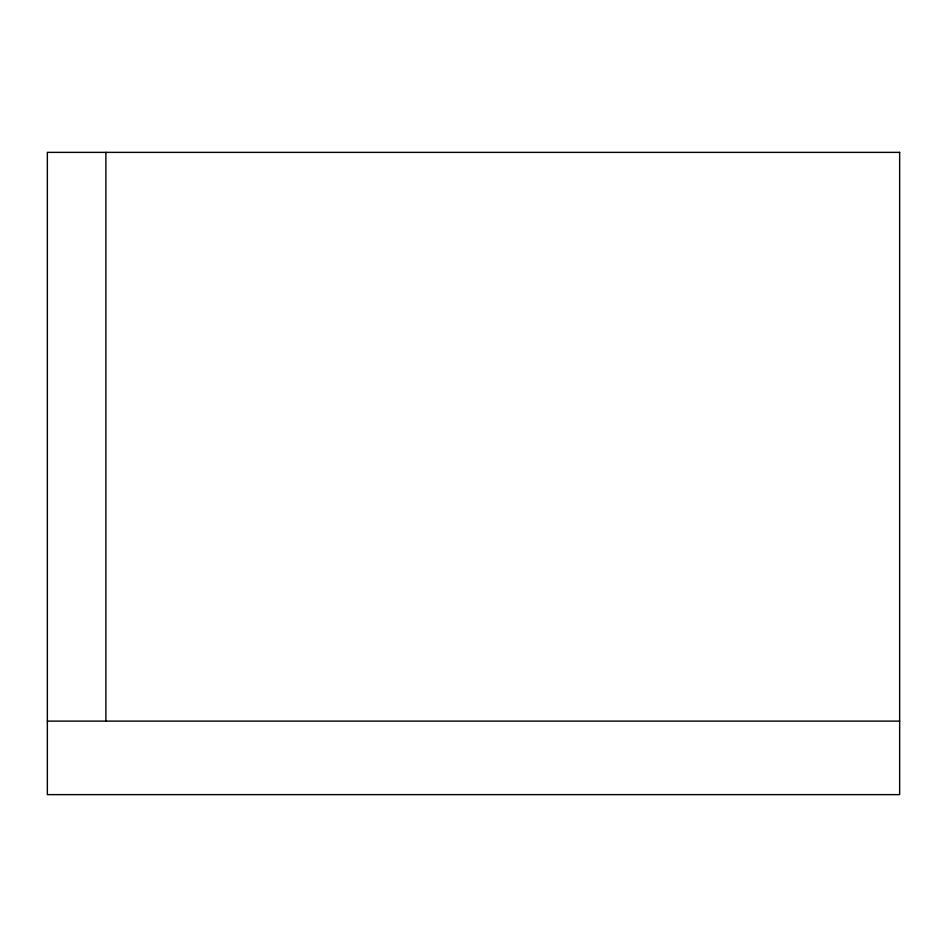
<?xml version="1.0" encoding="UTF-8"?>
<svg xmlns="http://www.w3.org/2000/svg" width="947" height="947" viewBox="0 0 947 947"><rect width="100%" height="100%" fill="white"/><g stroke="black" fill="none" stroke-linecap="round" stroke-linejoin="round"><path stroke-width="1.42" d="M47.35 721.117L899.65 721.117M105.886 152.372L105.886 721.117M899.65 152.372L47.35 152.372L47.35 794.628L899.65 794.628L899.65 152.372"/></g></svg>
